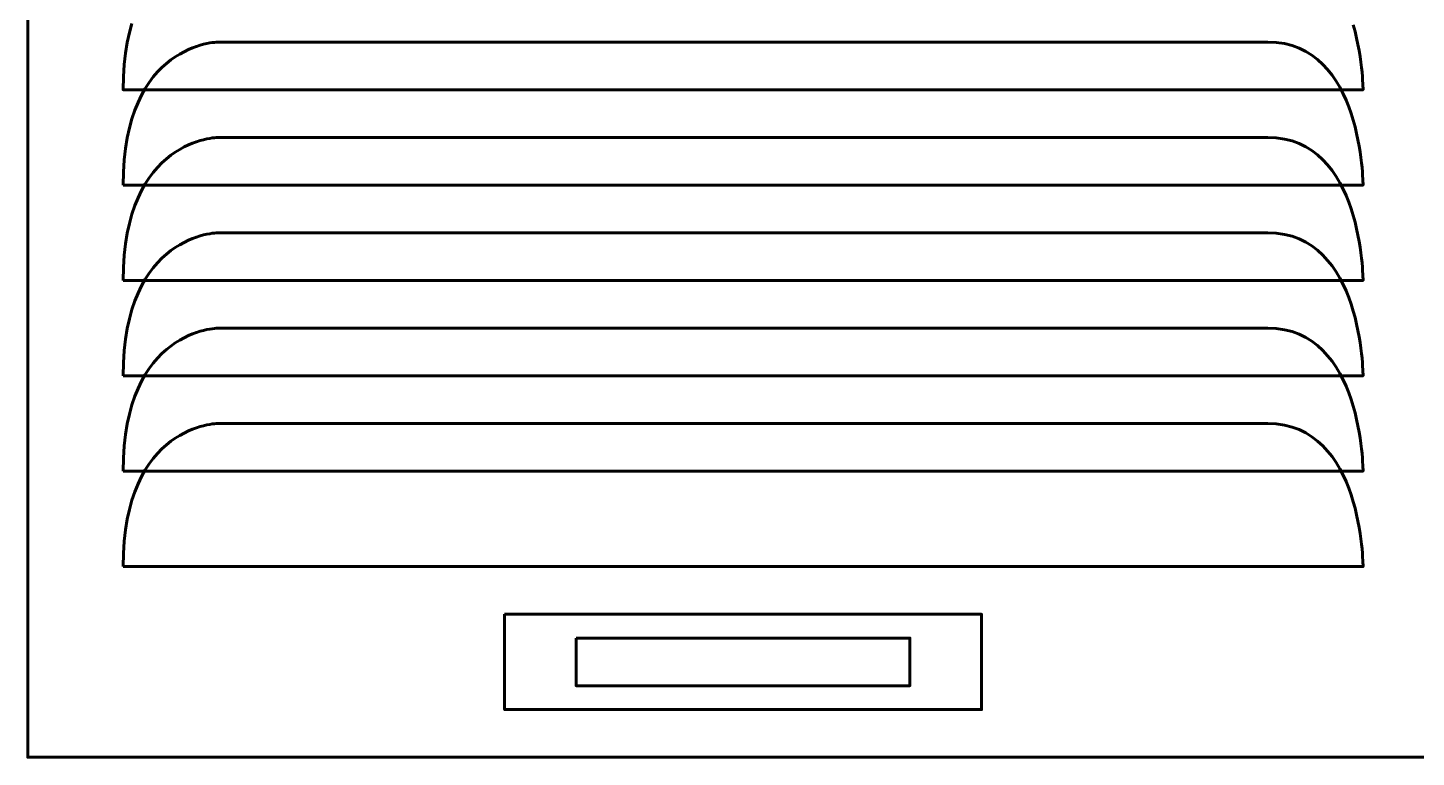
# Model space of a CAD drawing. Header units: millimetres. Extents: x -116965 to 323937, y 291661 to 566926.
# Drawn here: x -28319.1 to -28062.9, y 340098.8 to 340233.4 of the extents above; entities that cross this region are included whole.
import ezdxf

# ---------------------------------------------------------------- set-up
doc = ezdxf.new("R2010")
doc.units = ezdxf.units.MM
doc.layers.get('0').update_dxf_attribs({"lineweight": 18})
doc.layers.add('C00-00-00', color=7, linetype='Continuous')

# ---------------------------------------------------------------- blocks, each defined once
blk = doc.blocks.new('fan1')
at = {"layer": 'C00-00-00', "lineweight": 60}
for points in [[(66482.46, 350162.92), (66746.42, 350162.92), (66746.42, 349898.96), (66482.46, 349898.96)], [(66500.06, 350004.55), (66500.11, 350006.95), (66500.25, 350009.2), (66500.49, 350011.3), (66500.81, 350013.26), (66501.21, 350015.09), (66501.68, 350016.79), (66502.21, 350018.36), (66502.81, 350019.81), (66503.45, 350021.14), (66504.14, 350022.37), (66504.87, 350023.48), (66505.62, 350024.5), (66506.41, 350025.42), (66507.21, 350026.24), (66508.03, 350026.99), (66508.86, 350027.64), (66509.68, 350028.22), (66510.5, 350028.73), (66511.3, 350029.17), (66512.09, 350029.55), (66512.85, 350029.87), (66513.57, 350030.14), (66514.26, 350030.35), (66514.9, 350030.53), (66515.5, 350030.67), (66516.03, 350030.77), (66516.5, 350030.84), (66516.9, 350030.89), (66517.22, 350030.92), (66517.46, 350030.94), (66517.6, 350030.94), (66517.65, 350030.94), (66517.79, 350030.94), (66518.21, 350030.94), (66518.89, 350030.94), (66519.83, 350030.94), (66521.01, 350030.94), (66522.44, 350030.94), (66524.09, 350030.94), (66525.97, 350030.94), (66528.06, 350030.94), (66530.35, 350030.94), (66532.84, 350030.94), (66535.52, 350030.94), (66538.37, 350030.94), (66541.39, 350030.94), (66544.57, 350030.94), (66547.9, 350030.94), (66551.37, 350030.94), (66554.98, 350030.94), (66558.7, 350030.94), (66562.55, 350030.94), (66566.5, 350030.94), (66570.55, 350030.94), (66574.68, 350030.94), (66578.9, 350030.94), (66583.19, 350030.94), (66587.54, 350030.94), (66591.94, 350030.94), (66596.39, 350030.94), (66600.87, 350030.94), (66605.38, 350030.94), (66609.9, 350030.94), (66614.44, 350030.94), (66618.97, 350030.94), (66623.5, 350030.94), (66628.01, 350030.94), (66632.49, 350030.94), (66636.94, 350030.94), (66641.34, 350030.94), (66645.69, 350030.94), (66649.98, 350030.94), (66654.19, 350030.94), (66658.33, 350030.94), (66662.38, 350030.94), (66666.33, 350030.94), (66670.17, 350030.94), (66673.9, 350030.94), (66677.51, 350030.94), (66680.98, 350030.94), (66684.31, 350030.94), (66687.49, 350030.94), (66690.51, 350030.94), (66693.36, 350030.94), (66696.04, 350030.94), (66698.52, 350030.94), (66700.82, 350030.94), (66702.91, 350030.94), (66704.78, 350030.94), (66706.44, 350030.94), (66707.87, 350030.94), (66709.05, 350030.94), (66709.99, 350030.94), (66710.67, 350030.94), (66711.08, 350030.94), (66711.23, 350030.94), (66712.82, 350030.87), (66714.32, 350030.65), (66715.72, 350030.29), (66717.03, 350029.81), (66718.25, 350029.21), (66719.38, 350028.51), (66720.43, 350027.71), (66721.4, 350026.82), (66722.29, 350025.85), (66723.1, 350024.82), (66723.85, 350023.73), (66724.53, 350022.59), (66725.14, 350021.41), (66725.69, 350020.21), (66726.18, 350018.98), (66726.62, 350017.75), (66727.01, 350016.51), (66727.35, 350015.29), (66727.64, 350014.08), (66727.89, 350012.9), (66728.11, 350011.76), (66728.28, 350010.67), (66728.43, 350009.64), (66728.55, 350008.67), (66728.64, 350007.79), (66728.71, 350006.99), (66728.75, 350006.28), (66728.79, 350005.69), (66728.81, 350005.2), (66728.82, 350004.85), (66728.82, 350004.63), (66728.82, 350004.55), (66728.78, 350004.55), (66728.66, 350004.55), (66728.45, 350004.55), (66728.16, 350004.55), (66727.8, 350004.55), (66727.36, 350004.55), (66726.84, 350004.55), (66726.25, 350004.55), (66725.59, 350004.55), (66724.85, 350004.55), (66724.04, 350004.55), (66723.17, 350004.55), (66722.22, 350004.55), (66721.21, 350004.55), (66720.13, 350004.55), (66718.99, 350004.55), (66717.79, 350004.55), (66716.52, 350004.55), (66715.2, 350004.55), (66713.81, 350004.55), (66712.37, 350004.55), (66710.87, 350004.55), (66709.32, 350004.55), (66707.71, 350004.55), (66706.05, 350004.55), (66704.34, 350004.55), (66702.58, 350004.55), (66700.77, 350004.55), (66698.91, 350004.55), (66697.01, 350004.55), (66695.07, 350004.55), (66693.08, 350004.55), (66691.05, 350004.55), (66688.97, 350004.55), (66686.86, 350004.55), (66684.71, 350004.55), (66682.53, 350004.55), (66680.31, 350004.55), (66678.05, 350004.55), (66675.76, 350004.55), (66673.44, 350004.55), (66671.09, 350004.55), (66668.72, 350004.55), (66666.31, 350004.55), (66663.88, 350004.55), (66661.42, 350004.55), (66658.94, 350004.55), (66656.44, 350004.55), (66653.92, 350004.55), (66651.37, 350004.55), (66648.81, 350004.55), (66646.23, 350004.55), (66643.64, 350004.55), (66641.03, 350004.55), (66638.41, 350004.55), (66635.77, 350004.55), (66633.13, 350004.55), (66630.48, 350004.55), (66627.82, 350004.55), (66625.15, 350004.55), (66622.48, 350004.55), (66619.8, 350004.55), (66617.12, 350004.55), (66614.44, 350004.55), (66611.76, 350004.55), (66609.08, 350004.55), (66606.4, 350004.55), (66603.73, 350004.55), (66601.06, 350004.55), (66598.4, 350004.55), (66595.75, 350004.55), (66593.1, 350004.55), (66590.47, 350004.55), (66587.85, 350004.55), (66585.24, 350004.55), (66582.65, 350004.55), (66580.07, 350004.55), (66577.51, 350004.55), (66574.96, 350004.55), (66572.44, 350004.55), (66569.94, 350004.55), (66567.46, 350004.55), (66565, 350004.55), (66562.57, 350004.55), (66560.16, 350004.55), (66557.78, 350004.55), (66555.43, 350004.55), (66553.12, 350004.55), (66550.83, 350004.55), (66548.57, 350004.55), (66546.35, 350004.55), (66544.17, 350004.55), (66542.02, 350004.55), (66539.9, 350004.55), (66537.83, 350004.55), (66535.8, 350004.55), (66533.81, 350004.55), (66531.87, 350004.55), (66529.96, 350004.55), (66528.11, 350004.55), (66526.3, 350004.55), (66524.54, 350004.55), (66522.83, 350004.55), (66521.17, 350004.55), (66519.56, 350004.55), (66518.01, 350004.55), (66516.51, 350004.55), (66515.07, 350004.55), (66513.68, 350004.55), (66512.36, 350004.55), (66511.09, 350004.55), (66509.89, 350004.55), (66508.75, 350004.55), (66507.67, 350004.55), (66506.66, 350004.55), (66505.71, 350004.55), (66504.84, 350004.55), (66504.03, 350004.55), (66503.29, 350004.55), (66502.63, 350004.55), (66502.03, 350004.55), (66501.52, 350004.55), (66501.08, 350004.55), (66500.71, 350004.55), (66500.43, 350004.55), (66500.22, 350004.55), (66500.1, 350004.55)], [(66500.06, 349986.95), (66500.11, 349989.35), (66500.25, 349991.59), (66500.49, 349993.7), (66500.81, 349995.66), (66501.21, 349997.49), (66501.68, 349999.19), (66502.21, 350000.76), (66502.81, 350002.21), (66503.45, 350003.54), (66504.14, 350004.77), (66504.87, 350005.89), (66505.62, 350006.9), (66506.41, 350007.82), (66507.21, 350008.65), (66508.03, 350009.39), (66508.86, 350010.05), (66509.68, 350010.63), (66510.5, 350011.14), (66511.3, 350011.58), (66512.09, 350011.95), (66512.85, 350012.27), (66513.57, 350012.54), (66514.26, 350012.76), (66514.9, 350012.93), (66515.5, 350013.07), (66516.03, 350013.17), (66516.5, 350013.25), (66516.9, 350013.29), (66517.22, 350013.32), (66517.46, 350013.34), (66517.6, 350013.34), (66517.65, 350013.35), (66517.79, 350013.35), (66518.21, 350013.35), (66518.89, 350013.35), (66519.83, 350013.35), (66521.01, 350013.35), (66522.44, 350013.35), (66524.09, 350013.35), (66525.97, 350013.35), (66528.06, 350013.35), (66530.35, 350013.35), (66532.84, 350013.35), (66535.52, 350013.35), (66538.37, 350013.35), (66541.39, 350013.35), (66544.57, 350013.35), (66547.9, 350013.35), (66551.37, 350013.35), (66554.98, 350013.35), (66558.7, 350013.35), (66562.55, 350013.35), (66566.5, 350013.35), (66570.55, 350013.35), (66574.68, 350013.35), (66578.9, 350013.35), (66583.19, 350013.35), (66587.54, 350013.35), (66591.94, 350013.35), (66596.39, 350013.35), (66600.87, 350013.35), (66605.38, 350013.35), (66609.9, 350013.35), (66614.44, 350013.35), (66618.97, 350013.35), (66623.5, 350013.35), (66628.01, 350013.35), (66632.49, 350013.35), (66636.94, 350013.35), (66641.34, 350013.35), (66645.69, 350013.35), (66649.98, 350013.35), (66654.19, 350013.35), (66658.33, 350013.35), (66662.38, 350013.35), (66666.33, 350013.35), (66670.17, 350013.35), (66673.9, 350013.35), (66677.51, 350013.35), (66680.98, 350013.35), (66684.31, 350013.35), (66687.49, 350013.35), (66690.51, 350013.35), (66693.36, 350013.35), (66696.04, 350013.35), (66698.52, 350013.35), (66700.82, 350013.35), (66702.91, 350013.35), (66704.78, 350013.35), (66706.44, 350013.35), (66707.87, 350013.35), (66709.05, 350013.35), (66709.99, 350013.35), (66710.67, 350013.35), (66711.08, 350013.35), (66711.23, 350013.35), (66712.82, 350013.27), (66714.32, 350013.05), (66715.72, 350012.69), (66717.03, 350012.21), (66718.25, 350011.61), (66719.38, 350010.91), (66720.43, 350010.11), (66721.4, 350009.22), (66722.29, 350008.26), (66723.1, 350007.22), (66723.85, 350006.13), (66724.53, 350004.99), (66725.14, 350003.82), (66725.69, 350002.61), (66726.18, 350001.38), (66726.62, 350000.15), (66727.01, 349998.91), (66727.35, 349997.69), (66727.64, 349996.48), (66727.89, 349995.3), (66728.11, 349994.16), (66728.28, 349993.07), (66728.43, 349992.04), (66728.55, 349991.07), (66728.64, 349990.19), (66728.71, 349989.38), (66728.75, 349988.68), (66728.79, 349988.08), (66728.81, 349987.6), (66728.82, 349987.24), (66728.82, 349987.02), (66728.82, 349986.95), (66728.78, 349986.95), (66728.66, 349986.95), (66728.45, 349986.95), (66728.16, 349986.95), (66727.8, 349986.95), (66727.36, 349986.95), (66726.84, 349986.95), (66726.25, 349986.95), (66725.59, 349986.95), (66724.85, 349986.95), (66724.04, 349986.95), (66723.17, 349986.95), (66722.22, 349986.95), (66721.21, 349986.95), (66720.13, 349986.95), (66718.99, 349986.95), (66717.79, 349986.95), (66716.52, 349986.95), (66715.2, 349986.95), (66713.81, 349986.95), (66712.37, 349986.95), (66710.87, 349986.95), (66709.32, 349986.95), (66707.71, 349986.95), (66706.05, 349986.95), (66704.34, 349986.95), (66702.58, 349986.95), (66700.77, 349986.95), (66698.91, 349986.95), (66697.01, 349986.95), (66695.07, 349986.95), (66693.08, 349986.95), (66691.05, 349986.95), (66688.97, 349986.95), (66686.86, 349986.95), (66684.71, 349986.95), (66682.53, 349986.95), (66680.31, 349986.95), (66678.05, 349986.95), (66675.76, 349986.95), (66673.44, 349986.95), (66671.09, 349986.95), (66668.72, 349986.95), (66666.31, 349986.95), (66663.88, 349986.95), (66661.42, 349986.95), (66658.94, 349986.95), (66656.44, 349986.95), (66653.92, 349986.95), (66651.37, 349986.95), (66648.81, 349986.95), (66646.23, 349986.95), (66643.64, 349986.95), (66641.03, 349986.95), (66638.41, 349986.95), (66635.77, 349986.95), (66633.13, 349986.95), (66630.48, 349986.95), (66627.82, 349986.95), (66625.15, 349986.95), (66622.48, 349986.95), (66619.8, 349986.95), (66617.12, 349986.95), (66614.44, 349986.95), (66611.76, 349986.95), (66609.08, 349986.95), (66606.4, 349986.95), (66603.73, 349986.95), (66601.06, 349986.95), (66598.4, 349986.95), (66595.75, 349986.95), (66593.1, 349986.95), (66590.47, 349986.95), (66587.85, 349986.95), (66585.24, 349986.95), (66582.65, 349986.95), (66580.07, 349986.95), (66577.51, 349986.95), (66574.96, 349986.95), (66572.44, 349986.95), (66569.94, 349986.95), (66567.46, 349986.95), (66565, 349986.95), (66562.57, 349986.95), (66560.16, 349986.95), (66557.78, 349986.95), (66555.43, 349986.95), (66553.12, 349986.95), (66550.83, 349986.95), (66548.57, 349986.95), (66546.35, 349986.95), (66544.17, 349986.95), (66542.02, 349986.95), (66539.9, 349986.95), (66537.83, 349986.95), (66535.8, 349986.95), (66533.81, 349986.95), (66531.87, 349986.95), (66529.96, 349986.95), (66528.11, 349986.95), (66526.3, 349986.95), (66524.54, 349986.95), (66522.83, 349986.95), (66521.17, 349986.95), (66519.56, 349986.95), (66518.01, 349986.95), (66516.51, 349986.95), (66515.07, 349986.95), (66513.68, 349986.95), (66512.36, 349986.95), (66511.09, 349986.95), (66509.89, 349986.95), (66508.75, 349986.95), (66507.67, 349986.95), (66506.66, 349986.95), (66505.71, 349986.95), (66504.84, 349986.95), (66504.03, 349986.95), (66503.29, 349986.95), (66502.63, 349986.95), (66502.03, 349986.95), (66501.52, 349986.95), (66501.08, 349986.95), (66500.71, 349986.95), (66500.43, 349986.95), (66500.22, 349986.95), (66500.1, 349986.95)], [(66500.06, 349969.35), (66500.11, 349971.75), (66500.25, 349974), (66500.49, 349976.1), (66500.81, 349978.07), (66501.21, 349979.89), (66501.68, 349981.59), (66502.21, 349983.16), (66502.81, 349984.61), (66503.45, 349985.95), (66504.14, 349987.17), (66504.87, 349988.29), (66505.62, 349989.3), (66506.41, 349990.22), (66507.21, 349991.05), (66508.03, 349991.79), (66508.86, 349992.45), (66509.68, 349993.03), (66510.5, 349993.54), (66511.3, 349993.98), (66512.09, 349994.36), (66512.85, 349994.68), (66513.57, 349994.94), (66514.26, 349995.16), (66514.9, 349995.34), (66515.5, 349995.47), (66516.03, 349995.58), (66516.5, 349995.65), (66516.9, 349995.7), (66517.22, 349995.73), (66517.46, 349995.74), (66517.6, 349995.75), (66517.65, 349995.75), (66517.79, 349995.75), (66518.21, 349995.75), (66518.89, 349995.75), (66519.83, 349995.75), (66521.01, 349995.75), (66522.44, 349995.75), (66524.09, 349995.75), (66525.97, 349995.75), (66528.06, 349995.75), (66530.35, 349995.75), (66532.84, 349995.75), (66535.52, 349995.75), (66538.37, 349995.75), (66541.39, 349995.75), (66544.57, 349995.75), (66547.9, 349995.75), (66551.37, 349995.75), (66554.98, 349995.75), (66558.7, 349995.75), (66562.55, 349995.75), (66566.5, 349995.75), (66570.55, 349995.75), (66574.68, 349995.75), (66578.9, 349995.75), (66583.19, 349995.75), (66587.54, 349995.75), (66591.94, 349995.75), (66596.39, 349995.75), (66600.87, 349995.75), (66605.38, 349995.75), (66609.9, 349995.75), (66614.44, 349995.75), (66618.97, 349995.75), (66623.5, 349995.75), (66628.01, 349995.75), (66632.49, 349995.75), (66636.94, 349995.75), (66641.34, 349995.75), (66645.69, 349995.75), (66649.98, 349995.75), (66654.19, 349995.75), (66658.33, 349995.75), (66662.38, 349995.75), (66666.33, 349995.75), (66670.17, 349995.75), (66673.9, 349995.75), (66677.51, 349995.75), (66680.98, 349995.75), (66684.31, 349995.75), (66687.49, 349995.75), (66690.51, 349995.75), (66693.36, 349995.75), (66696.04, 349995.75), (66698.52, 349995.75), (66700.82, 349995.75), (66702.91, 349995.75), (66704.78, 349995.75), (66706.44, 349995.75), (66707.87, 349995.75), (66709.05, 349995.75), (66709.99, 349995.75), (66710.67, 349995.75), (66711.08, 349995.75), (66711.23, 349995.75), (66712.82, 349995.67), (66714.32, 349995.45), (66715.72, 349995.1), (66717.03, 349994.62), (66718.25, 349994.02), (66719.38, 349993.31), (66720.43, 349992.51), (66721.4, 349991.62), (66722.29, 349990.66), (66723.1, 349989.63), (66723.85, 349988.54), (66724.53, 349987.4), (66725.14, 349986.22), (66725.69, 349985.01), (66726.18, 349983.79), (66726.62, 349982.55), (66727.01, 349981.31), (66727.35, 349980.09), (66727.64, 349978.88), (66727.89, 349977.7), (66728.11, 349976.57), (66728.28, 349975.47), (66728.43, 349974.44), (66728.55, 349973.48), (66728.64, 349972.59), (66728.71, 349971.79), (66728.75, 349971.08), (66728.79, 349970.49), (66728.81, 349970), (66728.82, 349969.65), (66728.82, 349969.43), (66728.82, 349969.35), (66728.78, 349969.35), (66728.66, 349969.35), (66728.45, 349969.35), (66728.16, 349969.35), (66727.8, 349969.35), (66727.36, 349969.35), (66726.84, 349969.35), (66726.25, 349969.35), (66725.59, 349969.35), (66724.85, 349969.35), (66724.04, 349969.35), (66723.17, 349969.35), (66722.22, 349969.35), (66721.21, 349969.35), (66720.13, 349969.35), (66718.99, 349969.35), (66717.79, 349969.35), (66716.52, 349969.35), (66715.2, 349969.35), (66713.81, 349969.35), (66712.37, 349969.35), (66710.87, 349969.35), (66709.32, 349969.35), (66707.71, 349969.35), (66706.05, 349969.35), (66704.34, 349969.35), (66702.58, 349969.35), (66700.77, 349969.35), (66698.91, 349969.35), (66697.01, 349969.35), (66695.07, 349969.35), (66693.08, 349969.35), (66691.05, 349969.35), (66688.97, 349969.35), (66686.86, 349969.35), (66684.71, 349969.35), (66682.53, 349969.35), (66680.31, 349969.35), (66678.05, 349969.35), (66675.76, 349969.35), (66673.44, 349969.35), (66671.09, 349969.35), (66668.72, 349969.35), (66666.31, 349969.35), (66663.88, 349969.35), (66661.42, 349969.35), (66658.94, 349969.35), (66656.44, 349969.35), (66653.92, 349969.35), (66651.37, 349969.35), (66648.81, 349969.35), (66646.23, 349969.35), (66643.64, 349969.35), (66641.03, 349969.35), (66638.41, 349969.35), (66635.77, 349969.35), (66633.13, 349969.35), (66630.48, 349969.35), (66627.82, 349969.35), (66625.15, 349969.35), (66622.48, 349969.35), (66619.8, 349969.35), (66617.12, 349969.35), (66614.44, 349969.35), (66611.76, 349969.35), (66609.08, 349969.35), (66606.4, 349969.35), (66603.73, 349969.35), (66601.06, 349969.35), (66598.4, 349969.35), (66595.75, 349969.35), (66593.1, 349969.35), (66590.47, 349969.35), (66587.85, 349969.35), (66585.24, 349969.35), (66582.65, 349969.35), (66580.07, 349969.35), (66577.51, 349969.35), (66574.96, 349969.35), (66572.44, 349969.35), (66569.94, 349969.35), (66567.46, 349969.35), (66565, 349969.35), (66562.57, 349969.35), (66560.16, 349969.35), (66557.78, 349969.35), (66555.43, 349969.35), (66553.12, 349969.35), (66550.83, 349969.35), (66548.57, 349969.35), (66546.35, 349969.35), (66544.17, 349969.35), (66542.02, 349969.35), (66539.9, 349969.35), (66537.83, 349969.35), (66535.8, 349969.35), (66533.81, 349969.35), (66531.87, 349969.35), (66529.96, 349969.35), (66528.11, 349969.35), (66526.3, 349969.35), (66524.54, 349969.35), (66522.83, 349969.35), (66521.17, 349969.35), (66519.56, 349969.35), (66518.01, 349969.35), (66516.51, 349969.35), (66515.07, 349969.35), (66513.68, 349969.35), (66512.36, 349969.35), (66511.09, 349969.35), (66509.89, 349969.35), (66508.75, 349969.35), (66507.67, 349969.35), (66506.66, 349969.35), (66505.71, 349969.35), (66504.84, 349969.35), (66504.03, 349969.35), (66503.29, 349969.35), (66502.63, 349969.35), (66502.03, 349969.35), (66501.52, 349969.35), (66501.08, 349969.35), (66500.71, 349969.35), (66500.43, 349969.35), (66500.22, 349969.35), (66500.1, 349969.35)], [(66500.06, 349951.76), (66500.11, 349954.15), (66500.25, 349956.4), (66500.49, 349958.51), (66500.81, 349960.47), (66501.21, 349962.3), (66501.68, 349963.99), (66502.21, 349965.57), (66502.81, 349967.02), (66503.45, 349968.35), (66504.14, 349969.58), (66504.87, 349970.69), (66505.62, 349971.71), (66506.41, 349972.63), (66507.21, 349973.46), (66508.03, 349974.2), (66508.86, 349974.85), (66509.68, 349975.43), (66510.5, 349975.94), (66511.3, 349976.38), (66512.09, 349976.76), (66512.85, 349977.08), (66513.57, 349977.35), (66514.26, 349977.57), (66514.9, 349977.74), (66515.5, 349977.88), (66516.03, 349977.98), (66516.5, 349978.05), (66516.9, 349978.1), (66517.22, 349978.13), (66517.46, 349978.15), (66517.6, 349978.15), (66517.65, 349978.15), (66517.79, 349978.15), (66518.21, 349978.15), (66518.89, 349978.15), (66519.83, 349978.15), (66521.01, 349978.15), (66522.44, 349978.15), (66524.09, 349978.15), (66525.97, 349978.15), (66528.06, 349978.15), (66530.35, 349978.15), (66532.84, 349978.15), (66535.52, 349978.15), (66538.37, 349978.15), (66541.39, 349978.15), (66544.57, 349978.15), (66547.9, 349978.15), (66551.37, 349978.15), (66554.98, 349978.15), (66558.7, 349978.15), (66562.55, 349978.15), (66566.5, 349978.15), (66570.55, 349978.15), (66574.68, 349978.15), (66578.9, 349978.15), (66583.19, 349978.15), (66587.54, 349978.15), (66591.94, 349978.15), (66596.39, 349978.15), (66600.87, 349978.15), (66605.38, 349978.15), (66609.9, 349978.15), (66614.44, 349978.15), (66618.97, 349978.15), (66623.5, 349978.15), (66628.01, 349978.15), (66632.49, 349978.15), (66636.94, 349978.15), (66641.34, 349978.15), (66645.69, 349978.15), (66649.98, 349978.15), (66654.19, 349978.15), (66658.33, 349978.15), (66662.38, 349978.15), (66666.33, 349978.15), (66670.17, 349978.15), (66673.9, 349978.15), (66677.51, 349978.15), (66680.98, 349978.15), (66684.31, 349978.15), (66687.49, 349978.15), (66690.51, 349978.15), (66693.36, 349978.15), (66696.04, 349978.15), (66698.52, 349978.15), (66700.82, 349978.15), (66702.91, 349978.15), (66704.78, 349978.15), (66706.44, 349978.15), (66707.87, 349978.15), (66709.05, 349978.15), (66709.99, 349978.15), (66710.67, 349978.15), (66711.08, 349978.15), (66711.23, 349978.15), (66712.82, 349978.08), (66714.32, 349977.86), (66715.72, 349977.5), (66717.03, 349977.02), (66718.25, 349976.42), (66719.38, 349975.72), (66720.43, 349974.92), (66721.4, 349974.03), (66722.29, 349973.06), (66723.1, 349972.03), (66723.85, 349970.94), (66724.53, 349969.8), (66725.14, 349968.62), (66725.69, 349967.42), (66726.18, 349966.19), (66726.62, 349964.95), (66727.01, 349963.72), (66727.35, 349962.49), (66727.64, 349961.29), (66727.89, 349960.11), (66728.11, 349958.97), (66728.28, 349957.88), (66728.43, 349956.85), (66728.55, 349955.88), (66728.64, 349954.99), (66728.71, 349954.19), (66728.75, 349953.49), (66728.79, 349952.89), (66728.81, 349952.41), (66728.82, 349952.05), (66728.82, 349951.83), (66728.82, 349951.76), (66728.78, 349951.76), (66728.66, 349951.76), (66728.45, 349951.76), (66728.16, 349951.76), (66727.8, 349951.76), (66727.36, 349951.76), (66726.84, 349951.76), (66726.25, 349951.76), (66725.59, 349951.76), (66724.85, 349951.76), (66724.04, 349951.76), (66723.17, 349951.76), (66722.22, 349951.76), (66721.21, 349951.76), (66720.13, 349951.76), (66718.99, 349951.76), (66717.79, 349951.76), (66716.52, 349951.76), (66715.2, 349951.76), (66713.81, 349951.76), (66712.37, 349951.76), (66710.87, 349951.76), (66709.32, 349951.76), (66707.71, 349951.76), (66706.05, 349951.76), (66704.34, 349951.76), (66702.58, 349951.76), (66700.77, 349951.76), (66698.91, 349951.76), (66697.01, 349951.76), (66695.07, 349951.76), (66693.08, 349951.76), (66691.05, 349951.76), (66688.97, 349951.76), (66686.86, 349951.76), (66684.71, 349951.76), (66682.53, 349951.76), (66680.31, 349951.76), (66678.05, 349951.76), (66675.76, 349951.76), (66673.44, 349951.76), (66671.09, 349951.76), (66668.72, 349951.76), (66666.31, 349951.76), (66663.88, 349951.76), (66661.42, 349951.76), (66658.94, 349951.76), (66656.44, 349951.76), (66653.92, 349951.76), (66651.37, 349951.76), (66648.81, 349951.76), (66646.23, 349951.76), (66643.64, 349951.76), (66641.03, 349951.76), (66638.41, 349951.76), (66635.77, 349951.76), (66633.13, 349951.76), (66630.48, 349951.76), (66627.82, 349951.76), (66625.15, 349951.76), (66622.48, 349951.76), (66619.8, 349951.76), (66617.12, 349951.76), (66614.44, 349951.76), (66611.76, 349951.76), (66609.08, 349951.76), (66606.4, 349951.76), (66603.73, 349951.76), (66601.06, 349951.76), (66598.4, 349951.76), (66595.75, 349951.76), (66593.1, 349951.76), (66590.47, 349951.76), (66587.85, 349951.76), (66585.24, 349951.76), (66582.65, 349951.76), (66580.07, 349951.76), (66577.51, 349951.76), (66574.96, 349951.76), (66572.44, 349951.76), (66569.94, 349951.76), (66567.46, 349951.76), (66565, 349951.76), (66562.57, 349951.76), (66560.16, 349951.76), (66557.78, 349951.76), (66555.43, 349951.76), (66553.12, 349951.76), (66550.83, 349951.76), (66548.57, 349951.76), (66546.35, 349951.76), (66544.17, 349951.76), (66542.02, 349951.76), (66539.9, 349951.76), (66537.83, 349951.76), (66535.8, 349951.76), (66533.81, 349951.76), (66531.87, 349951.76), (66529.96, 349951.76), (66528.11, 349951.76), (66526.3, 349951.76), (66524.54, 349951.76), (66522.83, 349951.76), (66521.17, 349951.76), (66519.56, 349951.76), (66518.01, 349951.76), (66516.51, 349951.76), (66515.07, 349951.76), (66513.68, 349951.76), (66512.36, 349951.76), (66511.09, 349951.76), (66509.89, 349951.76), (66508.75, 349951.76), (66507.67, 349951.76), (66506.66, 349951.76), (66505.71, 349951.76), (66504.84, 349951.76), (66504.03, 349951.76), (66503.29, 349951.76), (66502.63, 349951.76), (66502.03, 349951.76), (66501.52, 349951.76), (66501.08, 349951.76), (66500.71, 349951.76), (66500.43, 349951.76), (66500.22, 349951.76), (66500.1, 349951.76)], [(66500.06, 349934.16), (66500.11, 349936.56), (66500.25, 349938.81), (66500.49, 349940.91), (66500.81, 349942.87), (66501.21, 349944.7), (66501.68, 349946.4), (66502.21, 349947.97), (66502.81, 349949.42), (66503.45, 349950.76), (66504.14, 349951.98), (66504.87, 349953.1), (66505.62, 349954.11), (66506.41, 349955.03), (66507.21, 349955.86), (66508.03, 349956.6), (66508.86, 349957.26), (66509.68, 349957.84), (66510.5, 349958.35), (66511.3, 349958.79), (66512.09, 349959.17), (66512.85, 349959.48), (66513.57, 349959.75), (66514.26, 349959.97), (66514.9, 349960.14), (66515.5, 349960.28), (66516.03, 349960.38), (66516.5, 349960.46), (66516.9, 349960.51), (66517.22, 349960.54), (66517.46, 349960.55), (66517.6, 349960.56), (66517.65, 349960.56), (66517.79, 349960.56), (66518.21, 349960.56), (66518.89, 349960.56), (66519.83, 349960.56), (66521.01, 349960.56), (66522.44, 349960.56), (66524.09, 349960.56), (66525.97, 349960.56), (66528.06, 349960.56), (66530.35, 349960.56), (66532.84, 349960.56), (66535.52, 349960.56), (66538.37, 349960.56), (66541.39, 349960.56), (66544.57, 349960.56), (66547.9, 349960.56), (66551.37, 349960.56), (66554.98, 349960.56), (66558.7, 349960.56), (66562.55, 349960.56), (66566.5, 349960.56), (66570.55, 349960.56), (66574.68, 349960.56), (66578.9, 349960.56), (66583.19, 349960.56), (66587.54, 349960.56), (66591.94, 349960.56), (66596.39, 349960.56), (66600.87, 349960.56), (66605.38, 349960.56), (66609.9, 349960.56), (66614.44, 349960.56), (66618.97, 349960.56), (66623.5, 349960.56), (66628.01, 349960.56), (66632.49, 349960.56), (66636.94, 349960.56), (66641.34, 349960.56), (66645.69, 349960.56), (66649.98, 349960.56), (66654.19, 349960.56), (66658.33, 349960.56), (66662.38, 349960.56), (66666.33, 349960.56), (66670.17, 349960.56), (66673.9, 349960.56), (66677.51, 349960.56), (66680.98, 349960.56), (66684.31, 349960.56), (66687.49, 349960.56), (66690.51, 349960.56), (66693.36, 349960.56), (66696.04, 349960.56), (66698.52, 349960.56), (66700.82, 349960.56), (66702.91, 349960.56), (66704.78, 349960.56), (66706.44, 349960.56), (66707.87, 349960.56), (66709.05, 349960.56), (66709.99, 349960.56), (66710.67, 349960.56), (66711.08, 349960.56), (66711.23, 349960.56), (66712.82, 349960.48), (66714.32, 349960.26), (66715.72, 349959.9), (66717.03, 349959.42), (66718.25, 349958.83), (66719.38, 349958.12), (66720.43, 349957.32), (66721.4, 349956.43), (66722.29, 349955.47), (66723.1, 349954.43), (66723.85, 349953.34), (66724.53, 349952.2), (66725.14, 349951.03), (66725.69, 349949.82), (66726.18, 349948.59), (66726.62, 349947.36), (66727.01, 349946.12), (66727.35, 349944.9), (66727.64, 349943.69), (66727.89, 349942.51), (66728.11, 349941.37), (66728.28, 349940.28), (66728.43, 349939.25), (66728.55, 349938.28), (66728.64, 349937.4), (66728.71, 349936.6), (66728.75, 349935.89), (66728.79, 349935.29), (66728.81, 349934.81), (66728.82, 349934.46), (66728.82, 349934.24), (66728.82, 349934.16), (66728.78, 349934.16), (66728.66, 349934.16), (66728.45, 349934.16), (66728.16, 349934.16), (66727.8, 349934.16), (66727.36, 349934.16), (66726.84, 349934.16), (66726.25, 349934.16), (66725.59, 349934.16), (66724.85, 349934.16), (66724.04, 349934.16), (66723.17, 349934.16), (66722.22, 349934.16), (66721.21, 349934.16), (66720.13, 349934.16), (66718.99, 349934.16), (66717.79, 349934.16), (66716.52, 349934.16), (66715.2, 349934.16), (66713.81, 349934.16), (66712.37, 349934.16), (66710.87, 349934.16), (66709.32, 349934.16), (66707.71, 349934.16), (66706.05, 349934.16), (66704.34, 349934.16), (66702.58, 349934.16), (66700.77, 349934.16), (66698.91, 349934.16), (66697.01, 349934.16), (66695.07, 349934.16), (66693.08, 349934.16), (66691.05, 349934.16), (66688.97, 349934.16), (66686.86, 349934.16), (66684.71, 349934.16), (66682.53, 349934.16), (66680.31, 349934.16), (66678.05, 349934.16), (66675.76, 349934.16), (66673.44, 349934.16), (66671.09, 349934.16), (66668.72, 349934.16), (66666.31, 349934.16), (66663.88, 349934.16), (66661.42, 349934.16), (66658.94, 349934.16), (66656.44, 349934.16), (66653.92, 349934.16), (66651.37, 349934.16), (66648.81, 349934.16), (66646.23, 349934.16), (66643.64, 349934.16), (66641.03, 349934.16), (66638.41, 349934.16), (66635.77, 349934.16), (66633.13, 349934.16), (66630.48, 349934.16), (66627.82, 349934.16), (66625.15, 349934.16), (66622.48, 349934.16), (66619.8, 349934.16), (66617.12, 349934.16), (66614.44, 349934.16), (66611.76, 349934.16), (66609.08, 349934.16), (66606.4, 349934.16), (66603.73, 349934.16), (66601.06, 349934.16), (66598.4, 349934.16), (66595.75, 349934.16), (66593.1, 349934.16), (66590.47, 349934.16), (66587.85, 349934.16), (66585.24, 349934.16), (66582.65, 349934.16), (66580.07, 349934.16), (66577.51, 349934.16), (66574.96, 349934.16), (66572.44, 349934.16), (66569.94, 349934.16), (66567.46, 349934.16), (66565, 349934.16), (66562.57, 349934.16), (66560.16, 349934.16), (66557.78, 349934.16), (66555.43, 349934.16), (66553.12, 349934.16), (66550.83, 349934.16), (66548.57, 349934.16), (66546.35, 349934.16), (66544.17, 349934.16), (66542.02, 349934.16), (66539.9, 349934.16), (66537.83, 349934.16), (66535.8, 349934.16), (66533.81, 349934.16), (66531.87, 349934.16), (66529.96, 349934.16), (66528.11, 349934.16), (66526.3, 349934.16), (66524.54, 349934.16), (66522.83, 349934.16), (66521.17, 349934.16), (66519.56, 349934.16), (66518.01, 349934.16), (66516.51, 349934.16), (66515.07, 349934.16), (66513.68, 349934.16), (66512.36, 349934.16), (66511.09, 349934.16), (66509.89, 349934.16), (66508.75, 349934.16), (66507.67, 349934.16), (66506.66, 349934.16), (66505.71, 349934.16), (66504.84, 349934.16), (66504.03, 349934.16), (66503.29, 349934.16), (66502.63, 349934.16), (66502.03, 349934.16), (66501.52, 349934.16), (66501.08, 349934.16), (66500.71, 349934.16), (66500.43, 349934.16), (66500.22, 349934.16), (66500.1, 349934.16)], [(66570.45, 349925.36), (66658.44, 349925.36), (66658.44, 349907.76), (66570.45, 349907.76)], [(66583.64, 349920.96), (66645.23, 349920.96), (66645.23, 349912.16), (66583.64, 349912.16)]]:
    blk.add_lwpolyline(points, close=True, dxfattribs=at)
blk.add_lwpolyline([(66727.01, 350034.11), (66727.35, 350032.88), (66727.64, 350031.68), (66727.89, 350030.5), (66728.11, 350029.36), (66728.28, 350028.27), (66728.43, 350027.24), (66728.55, 350026.27), (66728.64, 350025.38), (66728.71, 350024.58), (66728.75, 350023.88), (66728.79, 350023.28), (66728.81, 350022.8), (66728.82, 350022.44), (66728.82, 350022.22), (66728.82, 350022.15), (66728.78, 350022.15), (66728.66, 350022.15), (66728.45, 350022.15), (66728.16, 350022.15), (66727.8, 350022.15), (66727.36, 350022.15), (66726.84, 350022.15), (66726.25, 350022.15), (66725.59, 350022.15), (66724.85, 350022.15), (66724.04, 350022.15), (66723.17, 350022.15), (66722.22, 350022.15), (66721.21, 350022.15), (66720.13, 350022.15), (66718.99, 350022.15), (66717.79, 350022.15), (66716.52, 350022.15), (66715.2, 350022.15), (66713.81, 350022.15), (66712.37, 350022.15), (66710.87, 350022.15), (66709.32, 350022.15), (66707.71, 350022.15), (66706.05, 350022.15), (66704.34, 350022.15), (66702.58, 350022.15), (66700.77, 350022.15), (66698.91, 350022.15), (66697.01, 350022.15), (66695.07, 350022.15), (66693.08, 350022.15), (66691.05, 350022.15), (66688.97, 350022.15), (66686.86, 350022.15), (66684.71, 350022.15), (66682.53, 350022.15), (66680.31, 350022.15), (66678.05, 350022.15), (66675.76, 350022.15), (66673.44, 350022.15), (66671.09, 350022.15), (66668.72, 350022.15), (66666.31, 350022.15), (66663.88, 350022.15), (66661.42, 350022.15), (66658.94, 350022.15), (66656.44, 350022.15), (66653.92, 350022.15), (66651.37, 350022.15), (66648.81, 350022.15), (66646.23, 350022.15), (66643.64, 350022.15), (66641.03, 350022.15), (66638.41, 350022.15), (66635.77, 350022.15), (66633.13, 350022.15), (66630.48, 350022.15), (66627.82, 350022.15), (66625.15, 350022.15), (66622.48, 350022.15), (66619.8, 350022.15), (66617.12, 350022.15), (66614.44, 350022.15), (66611.76, 350022.15), (66609.08, 350022.15), (66606.4, 350022.15), (66603.73, 350022.15), (66601.06, 350022.15), (66598.4, 350022.15), (66595.75, 350022.15), (66593.1, 350022.15), (66590.47, 350022.15), (66587.85, 350022.15), (66585.24, 350022.15), (66582.65, 350022.15), (66580.07, 350022.15), (66577.51, 350022.15), (66574.96, 350022.15), (66572.44, 350022.15), (66569.94, 350022.15), (66567.46, 350022.15), (66565, 350022.15), (66562.57, 350022.15), (66560.16, 350022.15), (66557.78, 350022.15), (66555.43, 350022.15), (66553.12, 350022.15), (66550.83, 350022.15), (66548.57, 350022.15), (66546.35, 350022.15), (66544.17, 350022.15), (66542.02, 350022.15), (66539.9, 350022.15), (66537.83, 350022.15), (66535.8, 350022.15), (66533.81, 350022.15), (66531.87, 350022.15), (66529.96, 350022.15), (66528.11, 350022.15), (66526.3, 350022.15), (66524.54, 350022.15), (66522.83, 350022.15), (66521.17, 350022.15), (66519.56, 350022.15), (66518.01, 350022.15), (66516.51, 350022.15), (66515.07, 350022.15), (66513.68, 350022.15), (66512.36, 350022.15), (66511.09, 350022.15), (66509.89, 350022.15), (66508.75, 350022.15), (66507.67, 350022.15), (66506.66, 350022.15), (66505.71, 350022.15), (66504.84, 350022.15), (66504.03, 350022.15), (66503.29, 350022.15), (66502.63, 350022.15), (66502.03, 350022.15), (66501.52, 350022.15), (66501.08, 350022.15), (66500.71, 350022.15), (66500.43, 350022.15), (66500.22, 350022.15), (66500.1, 350022.15), (66500.06, 350022.15), (66500.11, 350024.55), (66500.25, 350026.79), (66500.49, 350028.9), (66500.81, 350030.86), (66501.21, 350032.69), (66501.68, 350034.39)], dxfattribs=at)

msp = doc.modelspace()

# ---------------------------------------------------------------- block references
at = {"lineweight": -3}
msp.add_blockref('fan1', (-94801.589781, -9800.1675), dxfattribs=at)

doc.saveas('drawing.dxf')
